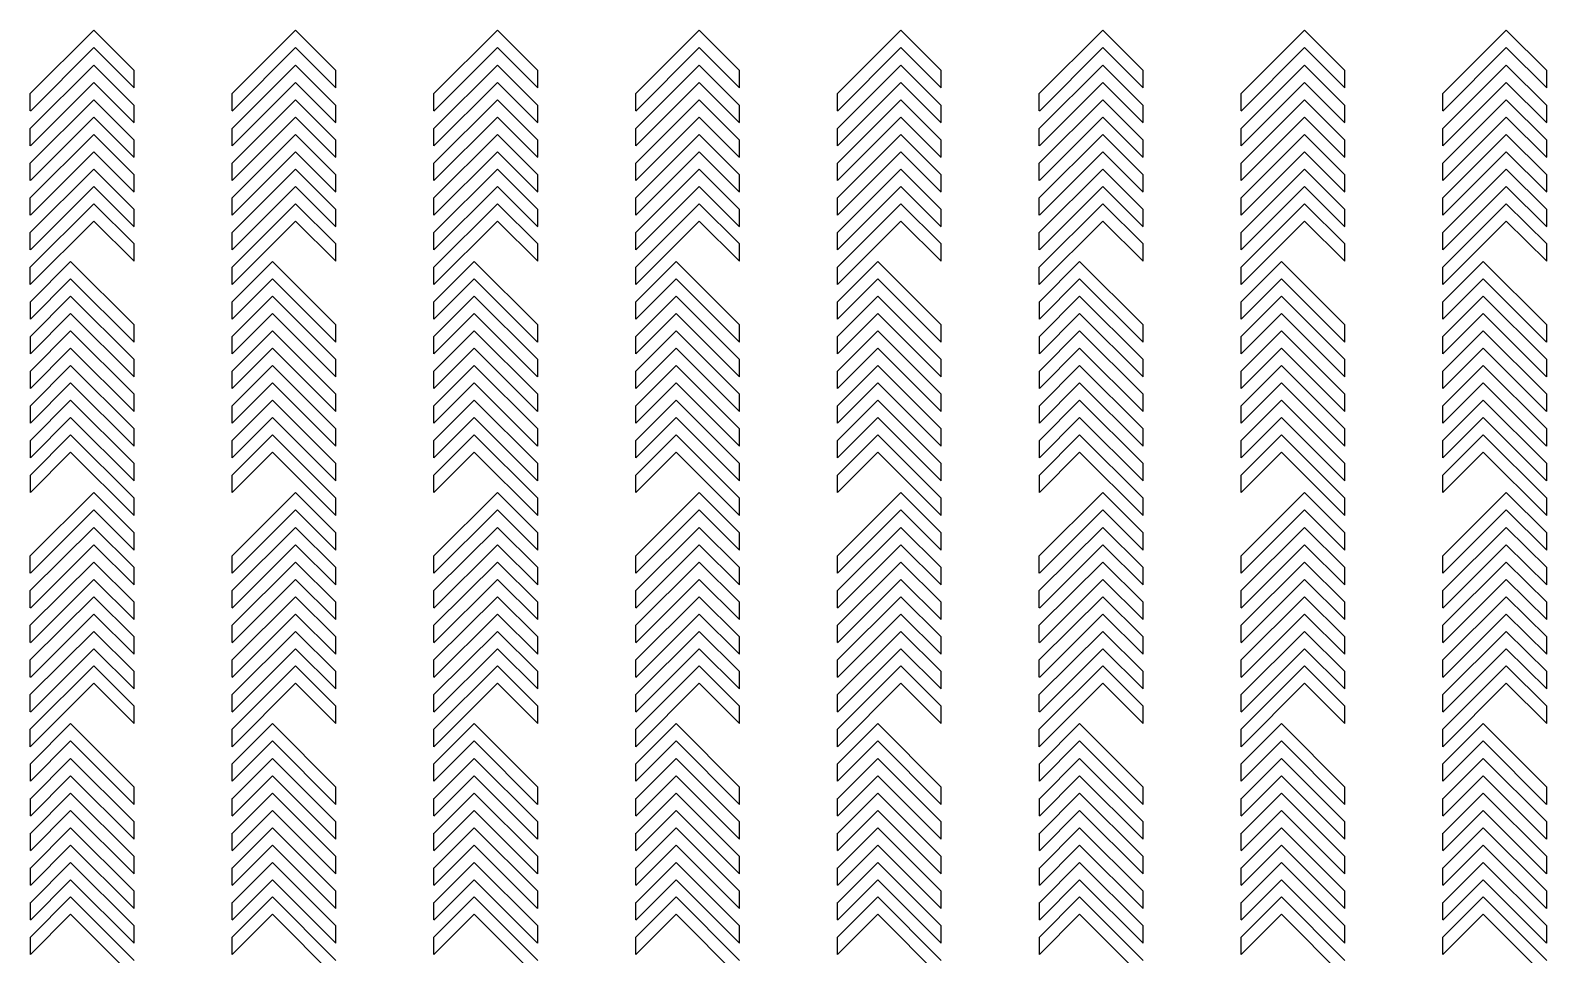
# Model space of a CAD drawing. Header units: millimetres. Extents: x 46777 to 318235, y 145162 to 336036.
# Drawn here: x 152621 to 154808, y 180622 to 181955 of the extents above; entities that cross this region are included whole.
import ezdxf

# ---------------------------------------------------------------- set-up
doc = ezdxf.new("R2010")
doc.units = ezdxf.units.MM

msp = doc.modelspace()

# ---------------------------------------------------------------- linework, layer by layer
at = {"color": 40, "true_color": 0xf8d731}
for p, q in [((152621.4, 181863.9), (152712.9, 181955.2)), ((152712.9, 181955.2), (152771.1, 181897.2)), ((152912.4, 181863.9), (153003.9, 181955.2)), ((153003.9, 181955.2), (153062.1, 181897.2)), ((153203.4, 181863.9), (153294.9, 181955.2)), ((153294.9, 181955.2), (153353.1, 181897.2)), ((153494.4, 181863.9), (153585.9, 181955.2)), ((153585.9, 181955.2), (153644.1, 181897.2)), ((153785.4, 181863.9), (153876.9, 181955.2)), ((153876.9, 181955.2), (153935.1, 181897.2)), ((154076.4, 181863.9), (154167.9, 181955.2)), ((154167.9, 181955.2), (154226.1, 181897.2)), ((154367.4, 181863.9), (154458.9, 181955.2)), ((154458.9, 181955.2), (154517.1, 181897.2)), ((154658.4, 181863.9), (154749.9, 181955.2)), ((154749.9, 181955.2), (154808.1, 181897.2)), ((152621.5, 181838.8), (152712.9, 181930.2)), ((152712.9, 181930.2), (152771.1, 181872.2)), ((152912.5, 181838.8), (153003.9, 181930.2)), ((153003.9, 181930.2), (153062.1, 181872.2)), ((153203.5, 181838.8), (153294.9, 181930.2)), ((153294.9, 181930.2), (153353.1, 181872.2)), ((153494.5, 181838.8), (153585.9, 181930.2)), ((153585.9, 181930.2), (153644.1, 181872.2)), ((153785.5, 181838.8), (153876.9, 181930.2)), ((153876.9, 181930.2), (153935.1, 181872.2)), ((154076.5, 181838.8), (154167.9, 181930.2)), ((154167.9, 181930.2), (154226.1, 181872.2)), ((154367.5, 181838.8), (154458.9, 181930.2)), ((154458.9, 181930.2), (154517.1, 181872.2)), ((154658.5, 181838.8), (154749.9, 181930.2)), ((154749.9, 181930.2), (154808.1, 181872.2)), ((152621.4, 181813.7), (152712.9, 181905)), ((152712.9, 181905), (152771.1, 181847)), ((152771.1, 181872.2), (152771.1, 181897.2)), ((152912.4, 181813.7), (153003.9, 181905)), ((153003.9, 181905), (153062.1, 181847)), ((153062.1, 181872.2), (153062.1, 181897.2)), ((153203.4, 181813.7), (153294.9, 181905)), ((153294.9, 181905), (153353.1, 181847)), ((153353.1, 181872.2), (153353.1, 181897.2)), ((153494.4, 181813.7), (153585.9, 181905)), ((153585.9, 181905), (153644.1, 181847)), ((153644.1, 181872.2), (153644.1, 181897.2)), ((153785.4, 181813.7), (153876.9, 181905)), ((153876.9, 181905), (153935.1, 181847)), ((153935.1, 181872.2), (153935.1, 181897.2)), ((154076.4, 181813.7), (154167.9, 181905)), ((154167.9, 181905), (154226.1, 181847)), ((154226.1, 181872.2), (154226.1, 181897.2)), ((154367.4, 181813.7), (154458.9, 181905)), ((154458.9, 181905), (154517.1, 181847)), ((154517.1, 181872.2), (154517.1, 181897.2)), ((154658.4, 181813.7), (154749.9, 181905)), ((154749.9, 181905), (154808.1, 181847)), ((154808.1, 181872.2), (154808.1, 181897.2)), ((152621.4, 181838.9), (152621.4, 181863.9)), ((152621.5, 181788.6), (152712.9, 181880)), ((152712.9, 181880), (152771.1, 181822)), ((152912.4, 181838.9), (152912.4, 181863.9)), ((152912.5, 181788.6), (153003.9, 181880)), ((153003.9, 181880), (153062.1, 181822)), ((153203.4, 181838.9), (153203.4, 181863.9)), ((153203.5, 181788.6), (153294.9, 181880)), ((153294.9, 181880), (153353.1, 181822)), ((153494.4, 181838.9), (153494.4, 181863.9)), ((153494.5, 181788.6), (153585.9, 181880)), ((153585.9, 181880), (153644.1, 181822)), ((153785.4, 181838.9), (153785.4, 181863.9)), ((153785.5, 181788.6), (153876.9, 181880)), ((153876.9, 181880), (153935.1, 181822)), ((154076.4, 181838.9), (154076.4, 181863.9)), ((154076.5, 181788.6), (154167.9, 181880)), ((154167.9, 181880), (154226.1, 181822)), ((154367.4, 181838.9), (154367.4, 181863.9)), ((154367.5, 181788.6), (154458.9, 181880)), ((154458.9, 181880), (154517.1, 181822)), ((154658.4, 181838.9), (154658.4, 181863.9)), ((154658.5, 181788.6), (154749.9, 181880)), ((154749.9, 181880), (154808.1, 181822)), ((152621.4, 181763.7), (152712.9, 181855)), ((152712.9, 181855), (152771.1, 181797)), ((152771.1, 181822.2), (152771.1, 181847.2)), ((152912.4, 181763.7), (153003.9, 181855)), ((153003.9, 181855), (153062.1, 181797)), ((153062.1, 181822.2), (153062.1, 181847.2)), ((153203.4, 181763.7), (153294.9, 181855)), ((153294.9, 181855), (153353.1, 181797)), ((153353.1, 181822.2), (153353.1, 181847.2)), ((153494.4, 181763.7), (153585.9, 181855)), ((153585.9, 181855), (153644.1, 181797)), ((153644.1, 181822.2), (153644.1, 181847.2)), ((153785.4, 181763.7), (153876.9, 181855)), ((153876.9, 181855), (153935.1, 181797)), ((153935.1, 181822.2), (153935.1, 181847.2)), ((154076.4, 181763.7), (154167.9, 181855)), ((154167.9, 181855), (154226.1, 181797)), ((154226.1, 181822.2), (154226.1, 181847.2)), ((154367.4, 181763.7), (154458.9, 181855)), ((154458.9, 181855), (154517.1, 181797)), ((154517.1, 181822.2), (154517.1, 181847.2)), ((154658.4, 181763.7), (154749.9, 181855)), ((154749.9, 181855), (154808.1, 181797)), ((154808.1, 181822.2), (154808.1, 181847.2)), ((152621.5, 181738.6), (152712.9, 181830)), ((152712.9, 181830), (152771.1, 181772)), ((152912.5, 181738.6), (153003.9, 181830)), ((153003.9, 181830), (153062.1, 181772)), ((153203.5, 181738.6), (153294.9, 181830)), ((153294.9, 181830), (153353.1, 181772)), ((153494.5, 181738.6), (153585.9, 181830)), ((153585.9, 181830), (153644.1, 181772)), ((153785.5, 181738.6), (153876.9, 181830)), ((153876.9, 181830), (153935.1, 181772)), ((154076.5, 181738.6), (154167.9, 181830)), ((154167.9, 181830), (154226.1, 181772)), ((154367.5, 181738.6), (154458.9, 181830)), ((154458.9, 181830), (154517.1, 181772)), ((154658.5, 181738.6), (154749.9, 181830)), ((154749.9, 181830), (154808.1, 181772)), ((152621.4, 181788.7), (152621.4, 181813.7)), ((152621.4, 181713.7), (152712.9, 181805)), ((152712.9, 181805), (152771.1, 181747)), ((152912.4, 181788.7), (152912.4, 181813.7)), ((152912.4, 181713.7), (153003.9, 181805)), ((153003.9, 181805), (153062.1, 181747)), ((153203.4, 181788.7), (153203.4, 181813.7)), ((153203.4, 181713.7), (153294.9, 181805)), ((153294.9, 181805), (153353.1, 181747)), ((153494.4, 181788.7), (153494.4, 181813.7)), ((153494.4, 181713.7), (153585.9, 181805)), ((153585.9, 181805), (153644.1, 181747)), ((153785.4, 181788.7), (153785.4, 181813.7)), ((153785.4, 181713.7), (153876.9, 181805)), ((153876.9, 181805), (153935.1, 181747)), ((154076.4, 181788.7), (154076.4, 181813.7)), ((154076.4, 181713.7), (154167.9, 181805)), ((154167.9, 181805), (154226.1, 181747)), ((154367.4, 181788.7), (154367.4, 181813.7)), ((154367.4, 181713.7), (154458.9, 181805)), ((154458.9, 181805), (154517.1, 181747)), ((154658.4, 181788.7), (154658.4, 181813.7)), ((154658.4, 181713.7), (154749.9, 181805)), ((154749.9, 181805), (154808.1, 181747)), ((152621.5, 181688.6), (152712.9, 181780)), ((152712.9, 181780), (152771.1, 181722)), ((152771.1, 181772.2), (152771.1, 181797.2)), ((152912.5, 181688.6), (153003.9, 181780)), ((153003.9, 181780), (153062.1, 181722)), ((153062.1, 181772.2), (153062.1, 181797.2)), ((153203.5, 181688.6), (153294.9, 181780)), ((153294.9, 181780), (153353.1, 181722)), ((153353.1, 181772.2), (153353.1, 181797.2)), ((153494.5, 181688.6), (153585.9, 181780)), ((153585.9, 181780), (153644.1, 181722)), ((153644.1, 181772.2), (153644.1, 181797.2)), ((153785.5, 181688.6), (153876.9, 181780)), ((153876.9, 181780), (153935.1, 181722)), ((153935.1, 181772.2), (153935.1, 181797.2)), ((154076.5, 181688.6), (154167.9, 181780)), ((154167.9, 181780), (154226.1, 181722)), ((154226.1, 181772.2), (154226.1, 181797.2)), ((154367.5, 181688.6), (154458.9, 181780)), ((154458.9, 181780), (154517.1, 181722)), ((154517.1, 181772.2), (154517.1, 181797.2)), ((154658.5, 181688.6), (154749.9, 181780)), ((154749.9, 181780), (154808.1, 181722)), ((154808.1, 181772.2), (154808.1, 181797.2)), ((152621.4, 181738.7), (152621.4, 181763.7)), ((152621.4, 181663.7), (152712.9, 181755)), ((152712.9, 181755), (152771.1, 181697)), ((152912.4, 181738.7), (152912.4, 181763.7)), ((152912.4, 181663.7), (153003.9, 181755)), ((153003.9, 181755), (153062.1, 181697)), ((153203.4, 181738.7), (153203.4, 181763.7)), ((153203.4, 181663.7), (153294.9, 181755)), ((153294.9, 181755), (153353.1, 181697)), ((153494.4, 181738.7), (153494.4, 181763.7)), ((153494.4, 181663.7), (153585.9, 181755)), ((153585.9, 181755), (153644.1, 181697)), ((153785.4, 181738.7), (153785.4, 181763.7)), ((153785.4, 181663.7), (153876.9, 181755)), ((153876.9, 181755), (153935.1, 181697)), ((154076.4, 181738.7), (154076.4, 181763.7)), ((154076.4, 181663.7), (154167.9, 181755)), ((154167.9, 181755), (154226.1, 181697)), ((154367.4, 181738.7), (154367.4, 181763.7)), ((154367.4, 181663.7), (154458.9, 181755)), ((154458.9, 181755), (154517.1, 181697)), ((154658.4, 181738.7), (154658.4, 181763.7)), ((154658.4, 181663.7), (154749.9, 181755)), ((154749.9, 181755), (154808.1, 181697)), ((152771.1, 181722.2), (152771.1, 181747.2)), ((153062.1, 181722.2), (153062.1, 181747.2)), ((153353.1, 181722.2), (153353.1, 181747.2)), ((153644.1, 181722.2), (153644.1, 181747.2)), ((153935.1, 181722.2), (153935.1, 181747.2)), ((154226.1, 181722.2), (154226.1, 181747.2)), ((154517.1, 181722.2), (154517.1, 181747.2)), ((154808.1, 181722.2), (154808.1, 181747.2)), ((152621.4, 181688.7), (152621.4, 181713.7)), ((152621.5, 181638.6), (152712.9, 181730)), ((152712.9, 181730), (152771.1, 181672)), ((152912.4, 181688.7), (152912.4, 181713.7)), ((152912.5, 181638.6), (153003.9, 181730)), ((153003.9, 181730), (153062.1, 181672)), ((153203.4, 181688.7), (153203.4, 181713.7)), ((153203.5, 181638.6), (153294.9, 181730)), ((153294.9, 181730), (153353.1, 181672)), ((153494.4, 181688.7), (153494.4, 181713.7)), ((153494.5, 181638.6), (153585.9, 181730)), ((153585.9, 181730), (153644.1, 181672)), ((153785.4, 181688.7), (153785.4, 181713.7)), ((153785.5, 181638.6), (153876.9, 181730)), ((153876.9, 181730), (153935.1, 181672)), ((154076.4, 181688.7), (154076.4, 181713.7)), ((154076.5, 181638.6), (154167.9, 181730)), ((154167.9, 181730), (154226.1, 181672)), ((154367.4, 181688.7), (154367.4, 181713.7)), ((154367.5, 181638.6), (154458.9, 181730)), ((154458.9, 181730), (154517.1, 181672)), ((154658.4, 181688.7), (154658.4, 181713.7)), ((154658.5, 181638.6), (154749.9, 181730)), ((154749.9, 181730), (154808.1, 181672)), ((152621.4, 181613.7), (152712.9, 181705.2)), ((152712.9, 181705.2), (152771.1, 181647.2)), ((152771.1, 181672.2), (152771.1, 181697.2)), ((152912.4, 181613.7), (153003.9, 181705.2)), ((153003.9, 181705.2), (153062.1, 181647.2)), ((153062.1, 181672.2), (153062.1, 181697.2)), ((153203.4, 181613.7), (153294.9, 181705.2)), ((153294.9, 181705.2), (153353.1, 181647.2)), ((153353.1, 181672.2), (153353.1, 181697.2)), ((153494.4, 181613.7), (153585.9, 181705.2)), ((153585.9, 181705.2), (153644.1, 181647.2)), ((153644.1, 181672.2), (153644.1, 181697.2)), ((153785.4, 181613.7), (153876.9, 181705.2)), ((153876.9, 181705.2), (153935.1, 181647.2)), ((153935.1, 181672.2), (153935.1, 181697.2)), ((154076.4, 181613.7), (154167.9, 181705.2)), ((154167.9, 181705.2), (154226.1, 181647.2)), ((154226.1, 181672.2), (154226.1, 181697.2)), ((154367.4, 181613.7), (154458.9, 181705.2)), ((154458.9, 181705.2), (154517.1, 181647.2)), ((154517.1, 181672.2), (154517.1, 181697.2)), ((154658.4, 181613.7), (154749.9, 181705.2)), ((154749.9, 181705.2), (154808.1, 181647.2)), ((154808.1, 181672.2), (154808.1, 181697.2)), ((152621.4, 181588.7), (152712.9, 181680.2)), ((152712.9, 181680.2), (152771.1, 181622.2)), ((152912.4, 181588.7), (153003.9, 181680.2)), ((153003.9, 181680.2), (153062.1, 181622.2)), ((153203.4, 181588.7), (153294.9, 181680.2)), ((153294.9, 181680.2), (153353.1, 181622.2)), ((153494.4, 181588.7), (153585.9, 181680.2)), ((153585.9, 181680.2), (153644.1, 181622.2)), ((153785.4, 181588.7), (153876.9, 181680.2)), ((153876.9, 181680.2), (153935.1, 181622.2)), ((154076.4, 181588.7), (154167.9, 181680.2)), ((154167.9, 181680.2), (154226.1, 181622.2)), ((154367.4, 181588.7), (154458.9, 181680.2)), ((154458.9, 181680.2), (154517.1, 181622.2)), ((154658.4, 181588.7), (154749.9, 181680.2)), ((154749.9, 181680.2), (154808.1, 181622.2)), ((152621.4, 181638.7), (152621.4, 181663.7)), ((152771.1, 181622.2), (152771.1, 181647.2)), ((152912.4, 181638.7), (152912.4, 181663.7)), ((153062.1, 181622.2), (153062.1, 181647.2)), ((153203.4, 181638.7), (153203.4, 181663.7)), ((153353.1, 181622.2), (153353.1, 181647.2)), ((153494.4, 181638.7), (153494.4, 181663.7)), ((153644.1, 181622.2), (153644.1, 181647.2)), ((153785.4, 181638.7), (153785.4, 181663.7)), ((153935.1, 181622.2), (153935.1, 181647.2)), ((154076.4, 181638.7), (154076.4, 181663.7)), ((154226.1, 181622.2), (154226.1, 181647.2)), ((154367.4, 181638.7), (154367.4, 181663.7)), ((154517.1, 181622.2), (154517.1, 181647.2)), ((154658.4, 181638.7), (154658.4, 181663.7)), ((154808.1, 181622.2), (154808.1, 181647.2)), ((152621.4, 181588.7), (152621.4, 181613.7)), ((152679.6, 181621.9), (152621.5, 181563.8)), ((152771.1, 181530.5), (152679.6, 181621.9)), ((152912.4, 181588.7), (152912.4, 181613.7)), ((152970.6, 181621.9), (152912.5, 181563.8)), ((153062.1, 181530.5), (152970.6, 181621.9)), ((153203.4, 181588.7), (153203.4, 181613.7)), ((153261.6, 181621.9), (153203.5, 181563.8)), ((153353.1, 181530.5), (153261.6, 181621.9)), ((153494.4, 181588.7), (153494.4, 181613.7)), ((153552.6, 181621.9), (153494.5, 181563.8)), ((153644.1, 181530.5), (153552.6, 181621.9)), ((153785.4, 181588.7), (153785.4, 181613.7)), ((153843.6, 181621.9), (153785.5, 181563.8)), ((153935.1, 181530.5), (153843.6, 181621.9)), ((154076.4, 181588.7), (154076.4, 181613.7)), ((154134.6, 181621.9), (154076.5, 181563.8)), ((154226.1, 181530.5), (154134.6, 181621.9)), ((154367.4, 181588.7), (154367.4, 181613.7)), ((154425.6, 181621.9), (154367.5, 181563.8)), ((154517.1, 181530.5), (154425.6, 181621.9)), ((154658.4, 181588.7), (154658.4, 181613.7)), ((154716.6, 181621.9), (154658.5, 181563.8)), ((154808.1, 181530.5), (154716.6, 181621.9)), ((152679.6, 181596.9), (152621.5, 181538.8)), ((152771, 181505.5), (152679.6, 181596.9)), ((152970.6, 181596.9), (152912.5, 181538.8)), ((153062, 181505.5), (152970.6, 181596.9)), ((153261.6, 181596.9), (153203.5, 181538.8)), ((153353, 181505.5), (153261.6, 181596.9)), ((153552.6, 181596.9), (153494.5, 181538.8)), ((153644, 181505.5), (153552.6, 181596.9)), ((153843.6, 181596.9), (153785.5, 181538.8)), ((153935, 181505.5), (153843.6, 181596.9)), ((154134.6, 181596.9), (154076.5, 181538.8)), ((154226, 181505.5), (154134.6, 181596.9)), ((154425.6, 181596.9), (154367.5, 181538.8)), ((154517, 181505.5), (154425.6, 181596.9)), ((154716.6, 181596.9), (154658.5, 181538.8)), ((154808, 181505.5), (154716.6, 181596.9)), ((152679.6, 181571.7), (152621.5, 181513.7)), ((152621.5, 181538.8), (152621.5, 181563.8)), ((152771.1, 181480.4), (152679.6, 181571.7)), ((152970.6, 181571.7), (152912.5, 181513.7)), ((152912.5, 181538.8), (152912.5, 181563.8)), ((153062.1, 181480.4), (152970.6, 181571.7)), ((153261.6, 181571.7), (153203.5, 181513.7)), ((153203.5, 181538.8), (153203.5, 181563.8)), ((153353.1, 181480.4), (153261.6, 181571.7)), ((153552.6, 181571.7), (153494.5, 181513.7)), ((153494.5, 181538.8), (153494.5, 181563.8)), ((153644.1, 181480.4), (153552.6, 181571.7)), ((153843.6, 181571.7), (153785.5, 181513.7)), ((153785.5, 181538.8), (153785.5, 181563.8)), ((153935.1, 181480.4), (153843.6, 181571.7)), ((154134.6, 181571.7), (154076.5, 181513.7)), ((154076.5, 181538.8), (154076.5, 181563.8)), ((154226.1, 181480.4), (154134.6, 181571.7)), ((154425.6, 181571.7), (154367.5, 181513.7)), ((154367.5, 181538.8), (154367.5, 181563.8)), ((154517.1, 181480.4), (154425.6, 181571.7)), ((154716.6, 181571.7), (154658.5, 181513.7)), ((154658.5, 181538.8), (154658.5, 181563.8)), ((154808.1, 181480.4), (154716.6, 181571.7)), ((152679.6, 181546.7), (152621.5, 181488.7)), ((152771, 181455.3), (152679.6, 181546.7)), ((152970.6, 181546.7), (152912.5, 181488.7)), ((153062, 181455.3), (152970.6, 181546.7)), ((153261.6, 181546.7), (153203.5, 181488.7)), ((153353, 181455.3), (153261.6, 181546.7)), ((153552.6, 181546.7), (153494.5, 181488.7)), ((153644, 181455.3), (153552.6, 181546.7)), ((153843.6, 181546.7), (153785.5, 181488.7)), ((153935, 181455.3), (153843.6, 181546.7)), ((154134.6, 181546.7), (154076.5, 181488.7)), ((154226, 181455.3), (154134.6, 181546.7)), ((154425.6, 181546.7), (154367.5, 181488.7)), ((154517, 181455.3), (154425.6, 181546.7)), ((154716.6, 181546.7), (154658.5, 181488.7)), ((154808, 181455.3), (154716.6, 181546.7)), ((152679.6, 181521.7), (152621.5, 181463.7)), ((152621.5, 181488.8), (152621.5, 181513.8)), ((152771.1, 181430.4), (152679.6, 181521.7)), ((152771.1, 181505.5), (152771.1, 181530.5)), ((152970.6, 181521.7), (152912.5, 181463.7)), ((152912.5, 181488.8), (152912.5, 181513.8)), ((153062.1, 181430.4), (152970.6, 181521.7)), ((153062.1, 181505.5), (153062.1, 181530.5)), ((153261.6, 181521.7), (153203.5, 181463.7)), ((153203.5, 181488.8), (153203.5, 181513.8)), ((153353.1, 181430.4), (153261.6, 181521.7)), ((153353.1, 181505.5), (153353.1, 181530.5)), ((153552.6, 181521.7), (153494.5, 181463.7)), ((153494.5, 181488.8), (153494.5, 181513.8)), ((153644.1, 181430.4), (153552.6, 181521.7)), ((153644.1, 181505.5), (153644.1, 181530.5)), ((153843.6, 181521.7), (153785.5, 181463.7)), ((153785.5, 181488.8), (153785.5, 181513.8)), ((153935.1, 181430.4), (153843.6, 181521.7)), ((153935.1, 181505.5), (153935.1, 181530.5)), ((154134.6, 181521.7), (154076.5, 181463.7)), ((154076.5, 181488.8), (154076.5, 181513.8)), ((154226.1, 181430.4), (154134.6, 181521.7)), ((154226.1, 181505.5), (154226.1, 181530.5)), ((154425.6, 181521.7), (154367.5, 181463.7)), ((154367.5, 181488.8), (154367.5, 181513.8)), ((154517.1, 181430.4), (154425.6, 181521.7)), ((154517.1, 181505.5), (154517.1, 181530.5)), ((154716.6, 181521.7), (154658.5, 181463.7)), ((154658.5, 181488.8), (154658.5, 181513.8)), ((154808.1, 181430.4), (154716.6, 181521.7)), ((154808.1, 181505.5), (154808.1, 181530.5)), ((152679.6, 181496.7), (152621.5, 181438.7)), ((152771, 181405.3), (152679.6, 181496.7)), ((152970.6, 181496.7), (152912.5, 181438.7)), ((153062, 181405.3), (152970.6, 181496.7)), ((153261.6, 181496.7), (153203.5, 181438.7)), ((153353, 181405.3), (153261.6, 181496.7)), ((153552.6, 181496.7), (153494.5, 181438.7)), ((153644, 181405.3), (153552.6, 181496.7)), ((153843.6, 181496.7), (153785.5, 181438.7)), ((153935, 181405.3), (153843.6, 181496.7)), ((154134.6, 181496.7), (154076.5, 181438.7)), ((154226, 181405.3), (154134.6, 181496.7)), ((154425.6, 181496.7), (154367.5, 181438.7)), ((154517, 181405.3), (154425.6, 181496.7)), ((154716.6, 181496.7), (154658.5, 181438.7)), ((154808, 181405.3), (154716.6, 181496.7)), ((152679.6, 181471.7), (152621.5, 181413.7)), ((152771.1, 181380.4), (152679.6, 181471.7)), ((152771.1, 181455.4), (152771.1, 181480.4)), ((152970.6, 181471.7), (152912.5, 181413.7)), ((153062.1, 181380.4), (152970.6, 181471.7)), ((153062.1, 181455.4), (153062.1, 181480.4)), ((153261.6, 181471.7), (153203.5, 181413.7)), ((153353.1, 181380.4), (153261.6, 181471.7)), ((153353.1, 181455.4), (153353.1, 181480.4)), ((153552.6, 181471.7), (153494.5, 181413.7)), ((153644.1, 181380.4), (153552.6, 181471.7)), ((153644.1, 181455.4), (153644.1, 181480.4)), ((153843.6, 181471.7), (153785.5, 181413.7)), ((153935.1, 181380.4), (153843.6, 181471.7)), ((153935.1, 181455.4), (153935.1, 181480.4)), ((154134.6, 181471.7), (154076.5, 181413.7)), ((154226.1, 181380.4), (154134.6, 181471.7)), ((154226.1, 181455.4), (154226.1, 181480.4)), ((154425.6, 181471.7), (154367.5, 181413.7)), ((154517.1, 181380.4), (154425.6, 181471.7)), ((154517.1, 181455.4), (154517.1, 181480.4)), ((154716.6, 181471.7), (154658.5, 181413.7)), ((154808.1, 181380.4), (154716.6, 181471.7)), ((154808.1, 181455.4), (154808.1, 181480.4)), ((152621.5, 181438.8), (152621.5, 181463.8)), ((152912.5, 181438.8), (152912.5, 181463.8)), ((153203.5, 181438.8), (153203.5, 181463.8)), ((153494.5, 181438.8), (153494.5, 181463.8)), ((153785.5, 181438.8), (153785.5, 181463.8)), ((154076.5, 181438.8), (154076.5, 181463.8)), ((154367.5, 181438.8), (154367.5, 181463.8)), ((154658.5, 181438.8), (154658.5, 181463.8)), ((152679.6, 181446.7), (152621.5, 181388.7)), ((152771, 181355.3), (152679.6, 181446.7)), ((152771.1, 181405.4), (152771.1, 181430.4)), ((152970.6, 181446.7), (152912.5, 181388.7)), ((153062, 181355.3), (152970.6, 181446.7)), ((153062.1, 181405.4), (153062.1, 181430.4)), ((153261.6, 181446.7), (153203.5, 181388.7)), ((153353, 181355.3), (153261.6, 181446.7)), ((153353.1, 181405.4), (153353.1, 181430.4)), ((153552.6, 181446.7), (153494.5, 181388.7)), ((153644, 181355.3), (153552.6, 181446.7)), ((153644.1, 181405.4), (153644.1, 181430.4)), ((153843.6, 181446.7), (153785.5, 181388.7)), ((153935, 181355.3), (153843.6, 181446.7)), ((153935.1, 181405.4), (153935.1, 181430.4)), ((154134.6, 181446.7), (154076.5, 181388.7)), ((154226, 181355.3), (154134.6, 181446.7)), ((154226.1, 181405.4), (154226.1, 181430.4)), ((154425.6, 181446.7), (154367.5, 181388.7)), ((154517, 181355.3), (154425.6, 181446.7)), ((154517.1, 181405.4), (154517.1, 181430.4)), ((154716.6, 181446.7), (154658.5, 181388.7)), ((154808, 181355.3), (154716.6, 181446.7)), ((154808.1, 181405.4), (154808.1, 181430.4)), ((152679.6, 181421.7), (152621.5, 181363.7)), ((152621.5, 181388.8), (152621.5, 181413.8)), ((152771.1, 181330.4), (152679.6, 181421.7)), ((152970.6, 181421.7), (152912.5, 181363.7)), ((152912.5, 181388.8), (152912.5, 181413.8)), ((153062.1, 181330.4), (152970.6, 181421.7)), ((153261.6, 181421.7), (153203.5, 181363.7)), ((153203.5, 181388.8), (153203.5, 181413.8)), ((153353.1, 181330.4), (153261.6, 181421.7)), ((153552.6, 181421.7), (153494.5, 181363.7)), ((153494.5, 181388.8), (153494.5, 181413.8)), ((153644.1, 181330.4), (153552.6, 181421.7)), ((153843.6, 181421.7), (153785.5, 181363.7)), ((153785.5, 181388.8), (153785.5, 181413.8)), ((153935.1, 181330.4), (153843.6, 181421.7)), ((154134.6, 181421.7), (154076.5, 181363.7)), ((154076.5, 181388.8), (154076.5, 181413.8)), ((154226.1, 181330.4), (154134.6, 181421.7)), ((154425.6, 181421.7), (154367.5, 181363.7)), ((154367.5, 181388.8), (154367.5, 181413.8)), ((154517.1, 181330.4), (154425.6, 181421.7)), ((154716.6, 181421.7), (154658.5, 181363.7)), ((154658.5, 181388.8), (154658.5, 181413.8)), ((154808.1, 181330.4), (154716.6, 181421.7)), ((152679.6, 181396.7), (152621.5, 181338.7)), ((152771, 181305.3), (152679.6, 181396.7)), ((152970.6, 181396.7), (152912.5, 181338.7)), ((153062, 181305.3), (152970.6, 181396.7)), ((153261.6, 181396.7), (153203.5, 181338.7)), ((153353, 181305.3), (153261.6, 181396.7)), ((153552.6, 181396.7), (153494.5, 181338.7)), ((153644, 181305.3), (153552.6, 181396.7)), ((153843.6, 181396.7), (153785.5, 181338.7)), ((153935, 181305.3), (153843.6, 181396.7)), ((154134.6, 181396.7), (154076.5, 181338.7)), ((154226, 181305.3), (154134.6, 181396.7)), ((154425.6, 181396.7), (154367.5, 181338.7)), ((154517, 181305.3), (154425.6, 181396.7)), ((154716.6, 181396.7), (154658.5, 181338.7)), ((154808, 181305.3), (154716.6, 181396.7)), ((152679.6, 181371.9), (152621.5, 181313.8)), ((152621.5, 181338.8), (152621.5, 181363.8)), ((152771.1, 181280.4), (152679.6, 181371.9)), ((152771.1, 181355.4), (152771.1, 181380.4)), ((152970.6, 181371.9), (152912.5, 181313.8)), ((152912.5, 181338.8), (152912.5, 181363.8)), ((153062.1, 181280.4), (152970.6, 181371.9)), ((153062.1, 181355.4), (153062.1, 181380.4)), ((153261.6, 181371.9), (153203.5, 181313.8)), ((153203.5, 181338.8), (153203.5, 181363.8)), ((153353.1, 181280.4), (153261.6, 181371.9)), ((153353.1, 181355.4), (153353.1, 181380.4)), ((153552.6, 181371.9), (153494.5, 181313.8)), ((153494.5, 181338.8), (153494.5, 181363.8)), ((153644.1, 181280.4), (153552.6, 181371.9)), ((153644.1, 181355.4), (153644.1, 181380.4)), ((153843.6, 181371.9), (153785.5, 181313.8)), ((153785.5, 181338.8), (153785.5, 181363.8)), ((153935.1, 181280.4), (153843.6, 181371.9)), ((153935.1, 181355.4), (153935.1, 181380.4)), ((154134.6, 181371.9), (154076.5, 181313.8)), ((154076.5, 181338.8), (154076.5, 181363.8)), ((154226.1, 181280.4), (154134.6, 181371.9)), ((154226.1, 181355.4), (154226.1, 181380.4)), ((154425.6, 181371.9), (154367.5, 181313.8)), ((154367.5, 181338.8), (154367.5, 181363.8)), ((154517.1, 181280.4), (154425.6, 181371.9)), ((154517.1, 181355.4), (154517.1, 181380.4)), ((154716.6, 181371.9), (154658.5, 181313.8)), ((154658.5, 181338.8), (154658.5, 181363.8)), ((154808.1, 181280.4), (154716.6, 181371.9)), ((154808.1, 181355.4), (154808.1, 181380.4)), ((152679.6, 181346.9), (152621.5, 181288.8)), ((152771.1, 181255.4), (152679.6, 181346.9)), ((152970.6, 181346.9), (152912.5, 181288.8)), ((153062.1, 181255.4), (152970.6, 181346.9)), ((153261.6, 181346.9), (153203.5, 181288.8)), ((153353.1, 181255.4), (153261.6, 181346.9)), ((153552.6, 181346.9), (153494.5, 181288.8)), ((153644.1, 181255.4), (153552.6, 181346.9)), ((153843.6, 181346.9), (153785.5, 181288.8)), ((153935.1, 181255.4), (153843.6, 181346.9)), ((154134.6, 181346.9), (154076.5, 181288.8)), ((154226.1, 181255.4), (154134.6, 181346.9)), ((154425.6, 181346.9), (154367.5, 181288.8)), ((154517.1, 181255.4), (154425.6, 181346.9)), ((154716.6, 181346.9), (154658.5, 181288.8)), ((154808.1, 181255.4), (154716.6, 181346.9)), ((152771.1, 181305.4), (152771.1, 181330.4)), ((153062.1, 181305.4), (153062.1, 181330.4)), ((153353.1, 181305.4), (153353.1, 181330.4)), ((153644.1, 181305.4), (153644.1, 181330.4)), ((153935.1, 181305.4), (153935.1, 181330.4)), ((154226.1, 181305.4), (154226.1, 181330.4)), ((154517.1, 181305.4), (154517.1, 181330.4)), ((154808.1, 181305.4), (154808.1, 181330.4)), ((152621.5, 181288.8), (152621.5, 181313.8)), ((152912.5, 181288.8), (152912.5, 181313.8)), ((153203.5, 181288.8), (153203.5, 181313.8)), ((153494.5, 181288.8), (153494.5, 181313.8)), ((153785.5, 181288.8), (153785.5, 181313.8)), ((154076.5, 181288.8), (154076.5, 181313.8)), ((154367.5, 181288.8), (154367.5, 181313.8)), ((154658.5, 181288.8), (154658.5, 181313.8)), ((152621.4, 181197.3), (152712.9, 181288.6)), ((152712.9, 181288.6), (152771.1, 181230.6)), ((152771.1, 181255.4), (152771.1, 181280.4)), ((152912.4, 181197.3), (153003.9, 181288.6)), ((153003.9, 181288.6), (153062.1, 181230.6)), ((153062.1, 181255.4), (153062.1, 181280.4)), ((153203.4, 181197.3), (153294.9, 181288.6)), ((153294.9, 181288.6), (153353.1, 181230.6)), ((153353.1, 181255.4), (153353.1, 181280.4)), ((153494.4, 181197.3), (153585.9, 181288.6)), ((153585.9, 181288.6), (153644.1, 181230.6)), ((153644.1, 181255.4), (153644.1, 181280.4)), ((153785.4, 181197.3), (153876.9, 181288.6)), ((153876.9, 181288.6), (153935.1, 181230.6)), ((153935.1, 181255.4), (153935.1, 181280.4)), ((154076.4, 181197.3), (154167.9, 181288.6)), ((154167.9, 181288.6), (154226.1, 181230.6)), ((154226.1, 181255.4), (154226.1, 181280.4)), ((154367.4, 181197.3), (154458.9, 181288.6)), ((154458.9, 181288.6), (154517.1, 181230.6)), ((154517.1, 181255.4), (154517.1, 181280.4)), ((154658.4, 181197.3), (154749.9, 181288.6)), ((154749.9, 181288.6), (154808.1, 181230.6)), ((154808.1, 181255.4), (154808.1, 181280.4)), ((152621.5, 181172.2), (152712.9, 181263.6)), ((152712.9, 181263.6), (152771.1, 181205.6)), ((152912.5, 181172.2), (153003.9, 181263.6)), ((153003.9, 181263.6), (153062.1, 181205.6)), ((153203.5, 181172.2), (153294.9, 181263.6)), ((153294.9, 181263.6), (153353.1, 181205.6)), ((153494.5, 181172.2), (153585.9, 181263.6)), ((153585.9, 181263.6), (153644.1, 181205.6)), ((153785.5, 181172.2), (153876.9, 181263.6)), ((153876.9, 181263.6), (153935.1, 181205.6)), ((154076.5, 181172.2), (154167.9, 181263.6)), ((154167.9, 181263.6), (154226.1, 181205.6)), ((154367.5, 181172.2), (154458.9, 181263.6)), ((154458.9, 181263.6), (154517.1, 181205.6)), ((154658.5, 181172.2), (154749.9, 181263.6)), ((154749.9, 181263.6), (154808.1, 181205.6)), ((152621.4, 181147.1), (152712.9, 181238.4)), ((152712.9, 181238.4), (152771.1, 181180.4)), ((152771.1, 181205.6), (152771.1, 181230.6)), ((152912.4, 181147.1), (153003.9, 181238.4)), ((153003.9, 181238.4), (153062.1, 181180.4)), ((153062.1, 181205.6), (153062.1, 181230.6)), ((153203.4, 181147.1), (153294.9, 181238.4)), ((153294.9, 181238.4), (153353.1, 181180.4)), ((153353.1, 181205.6), (153353.1, 181230.6)), ((153494.4, 181147.1), (153585.9, 181238.4)), ((153585.9, 181238.4), (153644.1, 181180.4)), ((153644.1, 181205.6), (153644.1, 181230.6)), ((153785.4, 181147.1), (153876.9, 181238.4)), ((153876.9, 181238.4), (153935.1, 181180.4)), ((153935.1, 181205.6), (153935.1, 181230.6)), ((154076.4, 181147.1), (154167.9, 181238.4)), ((154167.9, 181238.4), (154226.1, 181180.4)), ((154226.1, 181205.6), (154226.1, 181230.6)), ((154367.4, 181147.1), (154458.9, 181238.4)), ((154458.9, 181238.4), (154517.1, 181180.4)), ((154517.1, 181205.6), (154517.1, 181230.6)), ((154658.4, 181147.1), (154749.9, 181238.4)), ((154749.9, 181238.4), (154808.1, 181180.4)), ((154808.1, 181205.6), (154808.1, 181230.6)), ((152621.5, 181122), (152712.9, 181213.4)), ((152712.9, 181213.4), (152771.1, 181155.4)), ((152912.5, 181122), (153003.9, 181213.4)), ((153003.9, 181213.4), (153062.1, 181155.4)), ((153203.5, 181122), (153294.9, 181213.4)), ((153294.9, 181213.4), (153353.1, 181155.4)), ((153494.5, 181122), (153585.9, 181213.4)), ((153585.9, 181213.4), (153644.1, 181155.4)), ((153785.5, 181122), (153876.9, 181213.4)), ((153876.9, 181213.4), (153935.1, 181155.4)), ((154076.5, 181122), (154167.9, 181213.4)), ((154167.9, 181213.4), (154226.1, 181155.4)), ((154367.5, 181122), (154458.9, 181213.4)), ((154458.9, 181213.4), (154517.1, 181155.4)), ((154658.5, 181122), (154749.9, 181213.4)), ((154749.9, 181213.4), (154808.1, 181155.4)), ((152621.4, 181172.3), (152621.4, 181197.3)), ((152621.4, 181097.1), (152712.9, 181188.4)), ((152712.9, 181188.4), (152771.1, 181130.4)), ((152912.4, 181172.3), (152912.4, 181197.3)), ((152912.4, 181097.1), (153003.9, 181188.4)), ((153003.9, 181188.4), (153062.1, 181130.4)), ((153203.4, 181172.3), (153203.4, 181197.3)), ((153203.4, 181097.1), (153294.9, 181188.4)), ((153294.9, 181188.4), (153353.1, 181130.4)), ((153494.4, 181172.3), (153494.4, 181197.3)), ((153494.4, 181097.1), (153585.9, 181188.4)), ((153585.9, 181188.4), (153644.1, 181130.4)), ((153785.4, 181172.3), (153785.4, 181197.3)), ((153785.4, 181097.1), (153876.9, 181188.4)), ((153876.9, 181188.4), (153935.1, 181130.4)), ((154076.4, 181172.3), (154076.4, 181197.3)), ((154076.4, 181097.1), (154167.9, 181188.4)), ((154167.9, 181188.4), (154226.1, 181130.4)), ((154367.4, 181172.3), (154367.4, 181197.3)), ((154367.4, 181097.1), (154458.9, 181188.4)), ((154458.9, 181188.4), (154517.1, 181130.4)), ((154658.4, 181172.3), (154658.4, 181197.3)), ((154658.4, 181097.1), (154749.9, 181188.4)), ((154749.9, 181188.4), (154808.1, 181130.4)), ((152771.1, 181155.6), (152771.1, 181180.6)), ((153062.1, 181155.6), (153062.1, 181180.6)), ((153353.1, 181155.6), (153353.1, 181180.6)), ((153644.1, 181155.6), (153644.1, 181180.6)), ((153935.1, 181155.6), (153935.1, 181180.6)), ((154226.1, 181155.6), (154226.1, 181180.6)), ((154517.1, 181155.6), (154517.1, 181180.6)), ((154808.1, 181155.6), (154808.1, 181180.6)), ((152621.4, 181122.1), (152621.4, 181147.1)), ((152621.5, 181072), (152712.9, 181163.4)), ((152712.9, 181163.4), (152771.1, 181105.4)), ((152912.4, 181122.1), (152912.4, 181147.1)), ((152912.5, 181072), (153003.9, 181163.4)), ((153003.9, 181163.4), (153062.1, 181105.4)), ((153203.4, 181122.1), (153203.4, 181147.1)), ((153203.5, 181072), (153294.9, 181163.4)), ((153294.9, 181163.4), (153353.1, 181105.4)), ((153494.4, 181122.1), (153494.4, 181147.1)), ((153494.5, 181072), (153585.9, 181163.4)), ((153585.9, 181163.4), (153644.1, 181105.4)), ((153785.4, 181122.1), (153785.4, 181147.1)), ((153785.5, 181072), (153876.9, 181163.4)), ((153876.9, 181163.4), (153935.1, 181105.4)), ((154076.4, 181122.1), (154076.4, 181147.1)), ((154076.5, 181072), (154167.9, 181163.4)), ((154167.9, 181163.4), (154226.1, 181105.4)), ((154367.4, 181122.1), (154367.4, 181147.1)), ((154367.5, 181072), (154458.9, 181163.4)), ((154458.9, 181163.4), (154517.1, 181105.4)), ((154658.4, 181122.1), (154658.4, 181147.1)), ((154658.5, 181072), (154749.9, 181163.4)), ((154749.9, 181163.4), (154808.1, 181105.4)), ((152621.4, 181047.1), (152712.9, 181138.4)), ((152712.9, 181138.4), (152771.1, 181080.4)), ((152771.1, 181105.6), (152771.1, 181130.6)), ((152912.4, 181047.1), (153003.9, 181138.4)), ((153003.9, 181138.4), (153062.1, 181080.4)), ((153062.1, 181105.6), (153062.1, 181130.6)), ((153203.4, 181047.1), (153294.9, 181138.4)), ((153294.9, 181138.4), (153353.1, 181080.4)), ((153353.1, 181105.6), (153353.1, 181130.6)), ((153494.4, 181047.1), (153585.9, 181138.4)), ((153585.9, 181138.4), (153644.1, 181080.4)), ((153644.1, 181105.6), (153644.1, 181130.6)), ((153785.4, 181047.1), (153876.9, 181138.4)), ((153876.9, 181138.4), (153935.1, 181080.4)), ((153935.1, 181105.6), (153935.1, 181130.6)), ((154076.4, 181047.1), (154167.9, 181138.4)), ((154167.9, 181138.4), (154226.1, 181080.4)), ((154226.1, 181105.6), (154226.1, 181130.6)), ((154367.4, 181047.1), (154458.9, 181138.4)), ((154458.9, 181138.4), (154517.1, 181080.4)), ((154517.1, 181105.6), (154517.1, 181130.6)), ((154658.4, 181047.1), (154749.9, 181138.4)), ((154749.9, 181138.4), (154808.1, 181080.4)), ((154808.1, 181105.6), (154808.1, 181130.6)), ((152621.5, 181022), (152712.9, 181113.4)), ((152712.9, 181113.4), (152771.1, 181055.4)), ((152912.5, 181022), (153003.9, 181113.4)), ((153003.9, 181113.4), (153062.1, 181055.4)), ((153203.5, 181022), (153294.9, 181113.4)), ((153294.9, 181113.4), (153353.1, 181055.4)), ((153494.5, 181022), (153585.9, 181113.4)), ((153585.9, 181113.4), (153644.1, 181055.4)), ((153785.5, 181022), (153876.9, 181113.4)), ((153876.9, 181113.4), (153935.1, 181055.4)), ((154076.5, 181022), (154167.9, 181113.4)), ((154167.9, 181113.4), (154226.1, 181055.4)), ((154367.5, 181022), (154458.9, 181113.4)), ((154458.9, 181113.4), (154517.1, 181055.4)), ((154658.5, 181022), (154749.9, 181113.4)), ((154749.9, 181113.4), (154808.1, 181055.4)), ((152621.4, 181072.1), (152621.4, 181097.1)), ((152621.4, 180997.1), (152712.9, 181088.4)), ((152712.9, 181088.4), (152771.1, 181030.4)), ((152771.1, 181055.6), (152771.1, 181080.6)), ((152912.4, 181072.1), (152912.4, 181097.1)), ((152912.4, 180997.1), (153003.9, 181088.4)), ((153003.9, 181088.4), (153062.1, 181030.4)), ((153062.1, 181055.6), (153062.1, 181080.6)), ((153203.4, 181072.1), (153203.4, 181097.1)), ((153203.4, 180997.1), (153294.9, 181088.4)), ((153294.9, 181088.4), (153353.1, 181030.4)), ((153353.1, 181055.6), (153353.1, 181080.6)), ((153494.4, 181072.1), (153494.4, 181097.1)), ((153494.4, 180997.1), (153585.9, 181088.4)), ((153585.9, 181088.4), (153644.1, 181030.4)), ((153644.1, 181055.6), (153644.1, 181080.6)), ((153785.4, 181072.1), (153785.4, 181097.1)), ((153785.4, 180997.1), (153876.9, 181088.4)), ((153876.9, 181088.4), (153935.1, 181030.4)), ((153935.1, 181055.6), (153935.1, 181080.6)), ((154076.4, 181072.1), (154076.4, 181097.1)), ((154076.4, 180997.1), (154167.9, 181088.4)), ((154167.9, 181088.4), (154226.1, 181030.4)), ((154226.1, 181055.6), (154226.1, 181080.6)), ((154367.4, 181072.1), (154367.4, 181097.1)), ((154367.4, 180997.1), (154458.9, 181088.4)), ((154458.9, 181088.4), (154517.1, 181030.4)), ((154517.1, 181055.6), (154517.1, 181080.6)), ((154658.4, 181072.1), (154658.4, 181097.1)), ((154658.4, 180997.1), (154749.9, 181088.4)), ((154749.9, 181088.4), (154808.1, 181030.4)), ((154808.1, 181055.6), (154808.1, 181080.6)), ((152621.5, 180972), (152712.9, 181063.4)), ((152712.9, 181063.4), (152771.1, 181005.4)), ((152912.5, 180972), (153003.9, 181063.4)), ((153003.9, 181063.4), (153062.1, 181005.4)), ((153203.5, 180972), (153294.9, 181063.4)), ((153294.9, 181063.4), (153353.1, 181005.4)), ((153494.5, 180972), (153585.9, 181063.4)), ((153585.9, 181063.4), (153644.1, 181005.4)), ((153785.5, 180972), (153876.9, 181063.4)), ((153876.9, 181063.4), (153935.1, 181005.4)), ((154076.5, 180972), (154167.9, 181063.4)), ((154167.9, 181063.4), (154226.1, 181005.4)), ((154367.5, 180972), (154458.9, 181063.4)), ((154458.9, 181063.4), (154517.1, 181005.4)), ((154658.5, 180972), (154749.9, 181063.4)), ((154749.9, 181063.4), (154808.1, 181005.4)), ((152621.4, 181022.1), (152621.4, 181047.1)), ((152621.4, 180947.1), (152712.9, 181038.6)), ((152712.9, 181038.6), (152771.1, 180980.6)), ((152912.4, 181022.1), (152912.4, 181047.1)), ((152912.4, 180947.1), (153003.9, 181038.6)), ((153003.9, 181038.6), (153062.1, 180980.6)), ((153203.4, 181022.1), (153203.4, 181047.1)), ((153203.4, 180947.1), (153294.9, 181038.6)), ((153294.9, 181038.6), (153353.1, 180980.6)), ((153494.4, 181022.1), (153494.4, 181047.1)), ((153494.4, 180947.1), (153585.9, 181038.6)), ((153585.9, 181038.6), (153644.1, 180980.6)), ((153785.4, 181022.1), (153785.4, 181047.1)), ((153785.4, 180947.1), (153876.9, 181038.6)), ((153876.9, 181038.6), (153935.1, 180980.6)), ((154076.4, 181022.1), (154076.4, 181047.1)), ((154076.4, 180947.1), (154167.9, 181038.6)), ((154167.9, 181038.6), (154226.1, 180980.6)), ((154367.4, 181022.1), (154367.4, 181047.1)), ((154367.4, 180947.1), (154458.9, 181038.6)), ((154458.9, 181038.6), (154517.1, 180980.6)), ((154658.4, 181022.1), (154658.4, 181047.1)), ((154658.4, 180947.1), (154749.9, 181038.6)), ((154749.9, 181038.6), (154808.1, 180980.6)), ((152621.4, 180922.1), (152712.9, 181013.6)), ((152712.9, 181013.6), (152771.1, 180955.6)), ((152771.1, 181005.6), (152771.1, 181030.6)), ((152912.4, 180922.1), (153003.9, 181013.6)), ((153003.9, 181013.6), (153062.1, 180955.6)), ((153062.1, 181005.6), (153062.1, 181030.6)), ((153203.4, 180922.1), (153294.9, 181013.6)), ((153294.9, 181013.6), (153353.1, 180955.6)), ((153353.1, 181005.6), (153353.1, 181030.6)), ((153494.4, 180922.1), (153585.9, 181013.6)), ((153585.9, 181013.6), (153644.1, 180955.6)), ((153644.1, 181005.6), (153644.1, 181030.6)), ((153785.4, 180922.1), (153876.9, 181013.6)), ((153876.9, 181013.6), (153935.1, 180955.6)), ((153935.1, 181005.6), (153935.1, 181030.6)), ((154076.4, 180922.1), (154167.9, 181013.6)), ((154167.9, 181013.6), (154226.1, 180955.6)), ((154226.1, 181005.6), (154226.1, 181030.6)), ((154367.4, 180922.1), (154458.9, 181013.6)), ((154458.9, 181013.6), (154517.1, 180955.6)), ((154517.1, 181005.6), (154517.1, 181030.6)), ((154658.4, 180922.1), (154749.9, 181013.6)), ((154749.9, 181013.6), (154808.1, 180955.6)), ((154808.1, 181005.6), (154808.1, 181030.6)), ((152621.4, 180972.1), (152621.4, 180997.1)), ((152912.4, 180972.1), (152912.4, 180997.1)), ((153203.4, 180972.1), (153203.4, 180997.1)), ((153494.4, 180972.1), (153494.4, 180997.1)), ((153785.4, 180972.1), (153785.4, 180997.1)), ((154076.4, 180972.1), (154076.4, 180997.1)), ((154367.4, 180972.1), (154367.4, 180997.1)), ((154658.4, 180972.1), (154658.4, 180997.1)), ((152771.1, 180955.6), (152771.1, 180980.6)), ((153062.1, 180955.6), (153062.1, 180980.6)), ((153353.1, 180955.6), (153353.1, 180980.6)), ((153644.1, 180955.6), (153644.1, 180980.6)), ((153935.1, 180955.6), (153935.1, 180980.6)), ((154226.1, 180955.6), (154226.1, 180980.6)), ((154517.1, 180955.6), (154517.1, 180980.6)), ((154808.1, 180955.6), (154808.1, 180980.6)), ((152621.4, 180922.1), (152621.4, 180947.1)), ((152679.6, 180955.3), (152621.5, 180897.2)), ((152771.1, 180863.9), (152679.6, 180955.3)), ((152912.4, 180922.1), (152912.4, 180947.1)), ((152970.6, 180955.3), (152912.5, 180897.2)), ((153062.1, 180863.9), (152970.6, 180955.3)), ((153203.4, 180922.1), (153203.4, 180947.1)), ((153261.6, 180955.3), (153203.5, 180897.2)), ((153353.1, 180863.9), (153261.6, 180955.3)), ((153494.4, 180922.1), (153494.4, 180947.1)), ((153552.6, 180955.3), (153494.5, 180897.2)), ((153644.1, 180863.9), (153552.6, 180955.3)), ((153785.4, 180922.1), (153785.4, 180947.1)), ((153843.6, 180955.3), (153785.5, 180897.2)), ((153935.1, 180863.9), (153843.6, 180955.3)), ((154076.4, 180922.1), (154076.4, 180947.1)), ((154134.6, 180955.3), (154076.5, 180897.2)), ((154226.1, 180863.9), (154134.6, 180955.3)), ((154367.4, 180922.1), (154367.4, 180947.1)), ((154425.6, 180955.3), (154367.5, 180897.2)), ((154517.1, 180863.9), (154425.6, 180955.3)), ((154658.4, 180922.1), (154658.4, 180947.1)), ((154716.6, 180955.3), (154658.5, 180897.2)), ((154808.1, 180863.9), (154716.6, 180955.3)), ((152679.6, 180930.3), (152621.5, 180872.2)), ((152771, 180838.8), (152679.6, 180930.3)), ((152970.6, 180930.3), (152912.5, 180872.2)), ((153062, 180838.8), (152970.6, 180930.3)), ((153261.6, 180930.3), (153203.5, 180872.2)), ((153353, 180838.8), (153261.6, 180930.3)), ((153552.6, 180930.3), (153494.5, 180872.2)), ((153644, 180838.8), (153552.6, 180930.3)), ((153843.6, 180930.3), (153785.5, 180872.2)), ((153935, 180838.8), (153843.6, 180930.3)), ((154134.6, 180930.3), (154076.5, 180872.2)), ((154226, 180838.8), (154134.6, 180930.3)), ((154425.6, 180930.3), (154367.5, 180872.2)), ((154517, 180838.8), (154425.6, 180930.3)), ((154716.6, 180930.3), (154658.5, 180872.2)), ((154808, 180838.8), (154716.6, 180930.3)), ((152679.6, 180905.1), (152621.5, 180847.1)), ((152771.1, 180813.8), (152679.6, 180905.1)), ((152970.6, 180905.1), (152912.5, 180847.1)), ((153062.1, 180813.8), (152970.6, 180905.1)), ((153261.6, 180905.1), (153203.5, 180847.1)), ((153353.1, 180813.8), (153261.6, 180905.1)), ((153552.6, 180905.1), (153494.5, 180847.1)), ((153644.1, 180813.8), (153552.6, 180905.1)), ((153843.6, 180905.1), (153785.5, 180847.1)), ((153935.1, 180813.8), (153843.6, 180905.1)), ((154134.6, 180905.1), (154076.5, 180847.1)), ((154226.1, 180813.8), (154134.6, 180905.1)), ((154425.6, 180905.1), (154367.5, 180847.1)), ((154517.1, 180813.8), (154425.6, 180905.1)), ((154716.6, 180905.1), (154658.5, 180847.1)), ((154808.1, 180813.8), (154716.6, 180905.1)), ((152621.5, 180872.2), (152621.5, 180897.2)), ((152679.6, 180880.1), (152621.5, 180822.1)), ((152771, 180788.7), (152679.6, 180880.1)), ((152912.5, 180872.2), (152912.5, 180897.2)), ((152970.6, 180880.1), (152912.5, 180822.1)), ((153062, 180788.7), (152970.6, 180880.1)), ((153203.5, 180872.2), (153203.5, 180897.2)), ((153261.6, 180880.1), (153203.5, 180822.1)), ((153353, 180788.7), (153261.6, 180880.1)), ((153494.5, 180872.2), (153494.5, 180897.2)), ((153552.6, 180880.1), (153494.5, 180822.1)), ((153644, 180788.7), (153552.6, 180880.1)), ((153785.5, 180872.2), (153785.5, 180897.2)), ((153843.6, 180880.1), (153785.5, 180822.1)), ((153935, 180788.7), (153843.6, 180880.1)), ((154076.5, 180872.2), (154076.5, 180897.2)), ((154134.6, 180880.1), (154076.5, 180822.1)), ((154226, 180788.7), (154134.6, 180880.1)), ((154367.5, 180872.2), (154367.5, 180897.2)), ((154425.6, 180880.1), (154367.5, 180822.1)), ((154517, 180788.7), (154425.6, 180880.1)), ((154658.5, 180872.2), (154658.5, 180897.2)), ((154716.6, 180880.1), (154658.5, 180822.1)), ((154808, 180788.7), (154716.6, 180880.1)), ((152771.1, 180838.9), (152771.1, 180863.9)), ((153062.1, 180838.9), (153062.1, 180863.9)), ((153353.1, 180838.9), (153353.1, 180863.9)), ((153644.1, 180838.9), (153644.1, 180863.9)), ((153935.1, 180838.9), (153935.1, 180863.9)), ((154226.1, 180838.9), (154226.1, 180863.9)), ((154517.1, 180838.9), (154517.1, 180863.9)), ((154808.1, 180838.9), (154808.1, 180863.9)), ((152679.6, 180855.1), (152621.5, 180797.1)), ((152621.5, 180822.2), (152621.5, 180847.2)), ((152771.1, 180763.8), (152679.6, 180855.1)), ((152970.6, 180855.1), (152912.5, 180797.1)), ((152912.5, 180822.2), (152912.5, 180847.2)), ((153062.1, 180763.8), (152970.6, 180855.1)), ((153261.6, 180855.1), (153203.5, 180797.1)), ((153203.5, 180822.2), (153203.5, 180847.2)), ((153353.1, 180763.8), (153261.6, 180855.1)), ((153552.6, 180855.1), (153494.5, 180797.1)), ((153494.5, 180822.2), (153494.5, 180847.2)), ((153644.1, 180763.8), (153552.6, 180855.1)), ((153843.6, 180855.1), (153785.5, 180797.1)), ((153785.5, 180822.2), (153785.5, 180847.2)), ((153935.1, 180763.8), (153843.6, 180855.1)), ((154134.6, 180855.1), (154076.5, 180797.1)), ((154076.5, 180822.2), (154076.5, 180847.2)), ((154226.1, 180763.8), (154134.6, 180855.1)), ((154425.6, 180855.1), (154367.5, 180797.1)), ((154367.5, 180822.2), (154367.5, 180847.2)), ((154517.1, 180763.8), (154425.6, 180855.1)), ((154716.6, 180855.1), (154658.5, 180797.1)), ((154658.5, 180822.2), (154658.5, 180847.2)), ((154808.1, 180763.8), (154716.6, 180855.1)), ((152679.6, 180830.1), (152621.5, 180772.1)), ((152771, 180738.7), (152679.6, 180830.1)), ((152970.6, 180830.1), (152912.5, 180772.1)), ((153062, 180738.7), (152970.6, 180830.1)), ((153261.6, 180830.1), (153203.5, 180772.1)), ((153353, 180738.7), (153261.6, 180830.1)), ((153552.6, 180830.1), (153494.5, 180772.1)), ((153644, 180738.7), (153552.6, 180830.1)), ((153843.6, 180830.1), (153785.5, 180772.1)), ((153935, 180738.7), (153843.6, 180830.1)), ((154134.6, 180830.1), (154076.5, 180772.1)), ((154226, 180738.7), (154134.6, 180830.1)), ((154425.6, 180830.1), (154367.5, 180772.1)), ((154517, 180738.7), (154425.6, 180830.1)), ((154716.6, 180830.1), (154658.5, 180772.1)), ((154808, 180738.7), (154716.6, 180830.1)), ((152679.6, 180805.1), (152621.5, 180747.1)), ((152621.5, 180772.2), (152621.5, 180797.2)), ((152771.1, 180713.8), (152679.6, 180805.1)), ((152771.1, 180788.8), (152771.1, 180813.8)), ((152970.6, 180805.1), (152912.5, 180747.1)), ((152912.5, 180772.2), (152912.5, 180797.2)), ((153062.1, 180713.8), (152970.6, 180805.1)), ((153062.1, 180788.8), (153062.1, 180813.8)), ((153261.6, 180805.1), (153203.5, 180747.1)), ((153203.5, 180772.2), (153203.5, 180797.2)), ((153353.1, 180713.8), (153261.6, 180805.1)), ((153353.1, 180788.8), (153353.1, 180813.8)), ((153552.6, 180805.1), (153494.5, 180747.1)), ((153494.5, 180772.2), (153494.5, 180797.2)), ((153644.1, 180713.8), (153552.6, 180805.1)), ((153644.1, 180788.8), (153644.1, 180813.8)), ((153843.6, 180805.1), (153785.5, 180747.1)), ((153785.5, 180772.2), (153785.5, 180797.2)), ((153935.1, 180713.8), (153843.6, 180805.1)), ((153935.1, 180788.8), (153935.1, 180813.8)), ((154134.6, 180805.1), (154076.5, 180747.1)), ((154076.5, 180772.2), (154076.5, 180797.2)), ((154226.1, 180713.8), (154134.6, 180805.1)), ((154226.1, 180788.8), (154226.1, 180813.8)), ((154425.6, 180805.1), (154367.5, 180747.1)), ((154367.5, 180772.2), (154367.5, 180797.2)), ((154517.1, 180713.8), (154425.6, 180805.1)), ((154517.1, 180788.8), (154517.1, 180813.8)), ((154716.6, 180805.1), (154658.5, 180747.1)), ((154658.5, 180772.2), (154658.5, 180797.2)), ((154808.1, 180713.8), (154716.6, 180805.1)), ((154808.1, 180788.8), (154808.1, 180813.8)), ((152679.6, 180780.1), (152621.5, 180722.1)), ((152771, 180688.7), (152679.6, 180780.1)), ((152970.6, 180780.1), (152912.5, 180722.1)), ((153062, 180688.7), (152970.6, 180780.1)), ((153261.6, 180780.1), (153203.5, 180722.1)), ((153353, 180688.7), (153261.6, 180780.1)), ((153552.6, 180780.1), (153494.5, 180722.1)), ((153644, 180688.7), (153552.6, 180780.1)), ((153843.6, 180780.1), (153785.5, 180722.1)), ((153935, 180688.7), (153843.6, 180780.1)), ((154134.6, 180780.1), (154076.5, 180722.1)), ((154226, 180688.7), (154134.6, 180780.1)), ((154425.6, 180780.1), (154367.5, 180722.1)), ((154517, 180688.7), (154425.6, 180780.1)), ((154716.6, 180780.1), (154658.5, 180722.1)), ((154808, 180688.7), (154716.6, 180780.1)), ((152679.6, 180755.1), (152621.5, 180697.1)), ((152771.1, 180663.8), (152679.6, 180755.1)), ((152771.1, 180738.8), (152771.1, 180763.8)), ((152970.6, 180755.1), (152912.5, 180697.1)), ((153062.1, 180663.8), (152970.6, 180755.1)), ((153062.1, 180738.8), (153062.1, 180763.8)), ((153261.6, 180755.1), (153203.5, 180697.1)), ((153353.1, 180663.8), (153261.6, 180755.1)), ((153353.1, 180738.8), (153353.1, 180763.8)), ((153552.6, 180755.1), (153494.5, 180697.1)), ((153644.1, 180663.8), (153552.6, 180755.1)), ((153644.1, 180738.8), (153644.1, 180763.8)), ((153843.6, 180755.1), (153785.5, 180697.1)), ((153935.1, 180663.8), (153843.6, 180755.1)), ((153935.1, 180738.8), (153935.1, 180763.8)), ((154134.6, 180755.1), (154076.5, 180697.1)), ((154226.1, 180663.8), (154134.6, 180755.1)), ((154226.1, 180738.8), (154226.1, 180763.8)), ((154425.6, 180755.1), (154367.5, 180697.1)), ((154517.1, 180663.8), (154425.6, 180755.1)), ((154517.1, 180738.8), (154517.1, 180763.8)), ((154716.6, 180755.1), (154658.5, 180697.1)), ((154808.1, 180663.8), (154716.6, 180755.1)), ((154808.1, 180738.8), (154808.1, 180763.8)), ((152621.5, 180722.2), (152621.5, 180747.2)), ((152679.6, 180730.1), (152621.5, 180672.1)), ((152771, 180638.7), (152679.6, 180730.1)), ((152912.5, 180722.2), (152912.5, 180747.2)), ((152970.6, 180730.1), (152912.5, 180672.1)), ((153062, 180638.7), (152970.6, 180730.1)), ((153203.5, 180722.2), (153203.5, 180747.2)), ((153261.6, 180730.1), (153203.5, 180672.1)), ((153353, 180638.7), (153261.6, 180730.1)), ((153494.5, 180722.2), (153494.5, 180747.2)), ((153552.6, 180730.1), (153494.5, 180672.1)), ((153644, 180638.7), (153552.6, 180730.1)), ((153785.5, 180722.2), (153785.5, 180747.2)), ((153843.6, 180730.1), (153785.5, 180672.1)), ((153935, 180638.7), (153843.6, 180730.1)), ((154076.5, 180722.2), (154076.5, 180747.2)), ((154134.6, 180730.1), (154076.5, 180672.1)), ((154226, 180638.7), (154134.6, 180730.1)), ((154367.5, 180722.2), (154367.5, 180747.2)), ((154425.6, 180730.1), (154367.5, 180672.1)), ((154517, 180638.7), (154425.6, 180730.1)), ((154658.5, 180722.2), (154658.5, 180747.2)), ((154716.6, 180730.1), (154658.5, 180672.1)), ((154808, 180638.7), (154716.6, 180730.1)), ((152679.6, 180705.3), (152621.5, 180647.2)), ((152771.1, 180613.8), (152679.6, 180705.3)), ((152771.1, 180688.8), (152771.1, 180713.8)), ((152970.6, 180705.3), (152912.5, 180647.2)), ((153062.1, 180613.8), (152970.6, 180705.3)), ((153062.1, 180688.8), (153062.1, 180713.8)), ((153261.6, 180705.3), (153203.5, 180647.2)), ((153353.1, 180613.8), (153261.6, 180705.3)), ((153353.1, 180688.8), (153353.1, 180713.8)), ((153552.6, 180705.3), (153494.5, 180647.2)), ((153644.1, 180613.8), (153552.6, 180705.3)), ((153644.1, 180688.8), (153644.1, 180713.8)), ((153843.6, 180705.3), (153785.5, 180647.2)), ((153935.1, 180613.8), (153843.6, 180705.3)), ((153935.1, 180688.8), (153935.1, 180713.8)), ((154134.6, 180705.3), (154076.5, 180647.2)), ((154226.1, 180613.8), (154134.6, 180705.3)), ((154226.1, 180688.8), (154226.1, 180713.8)), ((154425.6, 180705.3), (154367.5, 180647.2)), ((154517.1, 180613.8), (154425.6, 180705.3)), ((154517.1, 180688.8), (154517.1, 180713.8)), ((154716.6, 180705.3), (154658.5, 180647.2)), ((154808.1, 180613.8), (154716.6, 180705.3)), ((154808.1, 180688.8), (154808.1, 180713.8)), ((152621.5, 180672.2), (152621.5, 180697.2)), ((152912.5, 180672.2), (152912.5, 180697.2)), ((153203.5, 180672.2), (153203.5, 180697.2)), ((153494.5, 180672.2), (153494.5, 180697.2)), ((153785.5, 180672.2), (153785.5, 180697.2)), ((154076.5, 180672.2), (154076.5, 180697.2)), ((154367.5, 180672.2), (154367.5, 180697.2)), ((154658.5, 180672.2), (154658.5, 180697.2)), ((152679.6, 180680.3), (152621.5, 180622.2)), ((152771.1, 180588.8), (152679.6, 180680.3)), ((152771.1, 180638.8), (152771.1, 180663.8)), ((152970.6, 180680.3), (152912.5, 180622.2)), ((153062.1, 180588.8), (152970.6, 180680.3)), ((153062.1, 180638.8), (153062.1, 180663.8)), ((153261.6, 180680.3), (153203.5, 180622.2)), ((153353.1, 180588.8), (153261.6, 180680.3)), ((153353.1, 180638.8), (153353.1, 180663.8)), ((153552.6, 180680.3), (153494.5, 180622.2)), ((153644.1, 180588.8), (153552.6, 180680.3)), ((153644.1, 180638.8), (153644.1, 180663.8)), ((153843.6, 180680.3), (153785.5, 180622.2)), ((153935.1, 180588.8), (153843.6, 180680.3)), ((153935.1, 180638.8), (153935.1, 180663.8)), ((154134.6, 180680.3), (154076.5, 180622.2)), ((154226.1, 180588.8), (154134.6, 180680.3)), ((154226.1, 180638.8), (154226.1, 180663.8)), ((154425.6, 180680.3), (154367.5, 180622.2)), ((154517.1, 180588.8), (154425.6, 180680.3)), ((154517.1, 180638.8), (154517.1, 180663.8)), ((154716.6, 180680.3), (154658.5, 180622.2)), ((154808.1, 180588.8), (154716.6, 180680.3)), ((154808.1, 180638.8), (154808.1, 180663.8)), ((152621.5, 180622.2), (152621.5, 180647.2)), ((152912.5, 180622.2), (152912.5, 180647.2)), ((153203.5, 180622.2), (153203.5, 180647.2)), ((153494.5, 180622.2), (153494.5, 180647.2)), ((153785.5, 180622.2), (153785.5, 180647.2)), ((154076.5, 180622.2), (154076.5, 180647.2)), ((154367.5, 180622.2), (154367.5, 180647.2)), ((154658.5, 180622.2), (154658.5, 180647.2))]:
    msp.add_line(p, q, dxfattribs=at)

doc.saveas('drawing.dxf')
